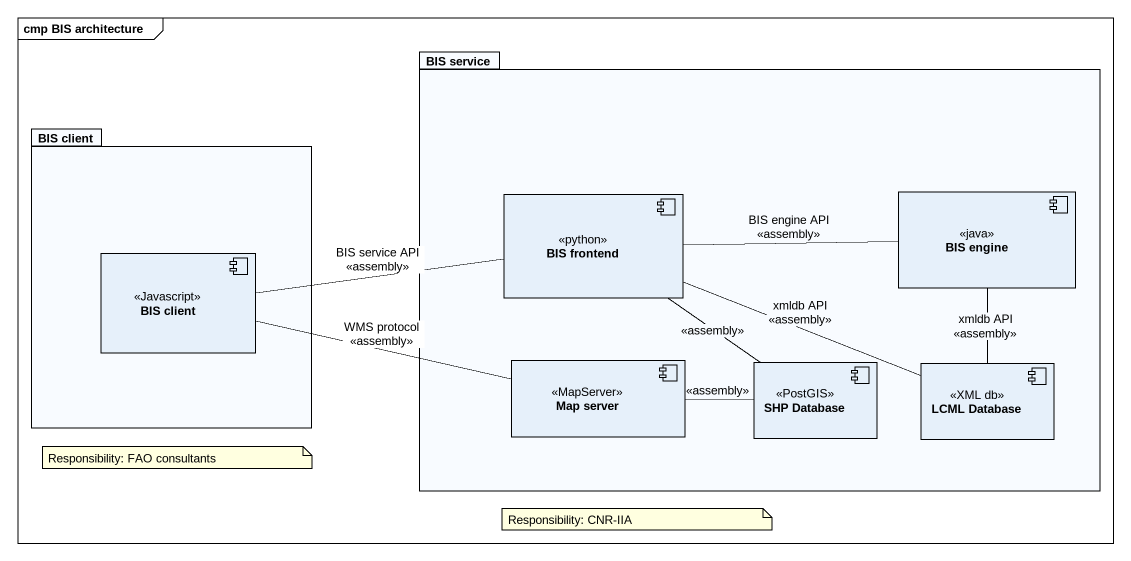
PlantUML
@startuml
mainframe cmp BIS architecture
package "BIS service" as BIS_service {
  component "BIS frontend" as BIS_frontend <<python>>
  component "BIS engine" as BIS_engine <<java>>
  component "Map server" as Map_server <<MapServer>>
  component "SHP Database" as SHP_Database <<PostGIS>>
  component "LCML Database" as LCML_Database <<XML db>>
}
package "BIS client" as BIS_client {
  component "BIS client" as BIS_client_2 <<Javascript>>
}
BIS_frontend -right- BIS_engine : BIS engine API\n<<assembly>>
BIS_frontend -- SHP_Database : <<assembly>>
BIS_frontend -right- LCML_Database : xmldb API\n<<assembly>>
BIS_engine -- LCML_Database : xmldb API\n<<assembly>>
BIS_client_2 -right- BIS_frontend : BIS service API\n<<assembly>>
BIS_client_2 -right- Map_server : WMS protocol\n<<assembly>>
Map_server -right- SHP_Database : <<assembly>>
note as N1
  Responsibility: FAO consultants
end note
note as N2
  Responsibility: CNR-IIA
end note
@enduml
